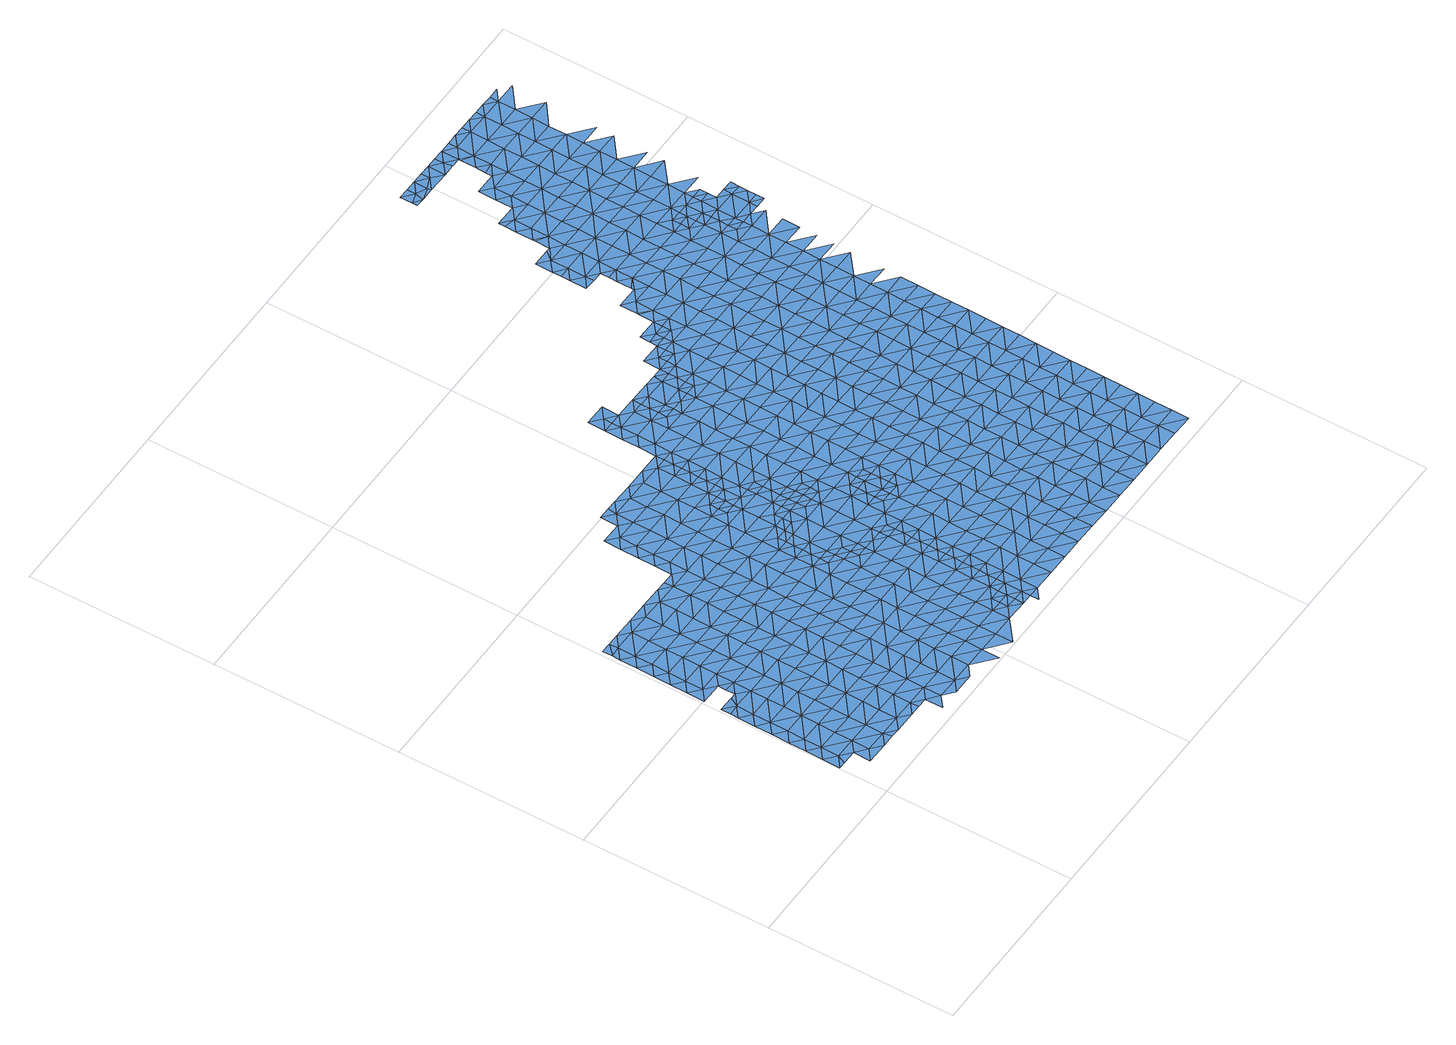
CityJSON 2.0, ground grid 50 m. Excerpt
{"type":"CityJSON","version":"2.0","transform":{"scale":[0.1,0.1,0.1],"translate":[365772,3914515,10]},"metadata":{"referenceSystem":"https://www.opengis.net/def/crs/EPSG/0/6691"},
"CityObjects":{
"waterbody1":{"type":"WaterBody","attributes":{"name":"9","class":"1140","function":"1","WaterBodyRiverFloodingRiskAttribute.description":"5","WaterBodyRiverFloodingRiskAttribute.rankOrg":"1","WaterBodyRiverFloodingRiskAttribute.adminType":"2","WaterBodyRiverFloodingRiskAttribute.scale":"L1"},"geometry":[{"type":"MultiSurface","lod":"1","boundaries":[[[0,1,2]],[[0,3,1]],[[1,4,2]],[[2,4,5]],[[6,1,3]],[[5,7,8]],[[7,5,4]],[[9,4,1]],[[6,9,1]],[[8,10,11]],[[6,12,13]],[[8,7,10]],[[10,14,11]],[[4,15,7]],[[9,6,13]],[[13,12,16]],[[17,11,14]],[[4,9,18]],[[19,17,14]],[[20,17,19]],[[4,18,15]],[[10,21,14]],[[10,7,21]],[[22,23,24]],[[23,20,19]],[[22,20,23]],[[9,13,25]],[[21,7,15]],[[13,16,25]],[[26,25,16]],[[21,27,14]],[[28,24,23]],[[18,9,29]],[[18,30,15]],[[31,32,33]],[[9,25,29]],[[19,14,34]],[[34,14,27]],[[15,35,21]],[[25,26,36]],[[31,37,32]],[[18,29,30]],[[28,23,38]],[[30,35,15]],[[32,37,39]],[[23,19,40]],[[33,41,31]],[[40,19,34]],[[37,42,39]],[[38,23,40]],[[35,43,21]],[[21,44,27]],[[39,42,45]],[[29,25,46]],[[25,36,46]],[[43,44,21]],[[41,47,31]],[[48,34,27]],[[49,37,31]],[[50,51,41]],[[51,38,40]],[[50,38,51]],[[52,45,53]],[[44,48,27]],[[48,40,34]],[[45,42,53]],[[47,49,31]],[[36,54,46]],[[55,56,52]],[[29,46,57]],[[30,29,58]],[[37,59,42]],[[47,41,51]],[[55,52,53]],[[58,29,57]],[[58,60,30]],[[60,43,35]],[[61,51,40]],[[49,59,37]],[[56,62,63]],[[35,30,60]],[[55,62,56]],[[42,64,53]],[[63,65,66]],[[62,65,63]],[[67,47,51]],[[59,64,42]],[[64,55,53]],[[43,68,44]],[[61,40,48]],[[60,68,43]],[[46,54,69]],[[70,48,44]],[[71,49,47]],[[67,51,61]],[[57,46,72]],[[68,70,44]],[[67,71,47]],[[55,73,62]],[[54,74,69]],[[72,46,69]],[[75,59,49]],[[58,76,60]],[[77,61,48]],[[65,62,78]],[[58,57,76]],[[79,55,64]],[[71,75,49]],[[73,78,62]],[[80,69,74]],[[76,57,72]],[[81,77,48]],[[73,55,79]],[[81,48,70]],[[82,67,61]],[[59,83,64]],[[60,84,68]],[[75,83,59]],[[85,84,60]],[[80,86,69]],[[77,82,61]],[[82,71,67]],[[87,79,64]],[[60,76,85]],[[80,88,89]],[[72,69,86]],[[70,90,81]],[[91,78,73]],[[92,75,71]],[[86,80,89]],[[70,68,90]],[[64,83,87]],[[76,72,93]],[[94,77,81]],[[76,95,85]],[[68,84,90]],[[73,79,96]],[[97,71,82]],[[72,86,93]],[[96,79,87]],[[98,91,73]],[[99,82,77]],[[89,100,86]],[[92,71,97]],[[83,75,92]],[[101,87,83]],[[85,102,84]],[[100,89,103]],[[76,93,95]],[[98,73,96]],[[81,90,94]],[[94,99,77]],[[92,101,83]],[[104,93,86]],[[105,90,84]],[[82,106,97]],[[85,95,102]],[[107,96,87]],[[101,108,87]],[[108,107,87]],[[109,91,98]],[[103,110,100]],[[86,100,104]],[[97,111,92]],[[84,102,105]],[[105,112,90]],[[113,98,96]],[[90,114,94]],[[82,99,106]],[[93,104,115]],[[95,93,116]],[[92,117,101]],[[97,106,111]],[[116,93,115]],[[110,118,100]],[[119,106,99]],[[113,96,107]],[[90,112,114]],[[98,113,109]],[[117,92,111]],[[102,95,120]],[[121,108,101]],[[99,94,119]],[[120,95,116]],[[122,121,101]],[[94,114,119]],[[104,100,123]],[[105,102,124]],[[101,117,122]],[[108,125,107]],[[123,100,118]],[[123,126,104]],[[112,105,124]],[[127,128,106]],[[102,120,124]],[[121,125,108]],[[125,113,107]],[[129,109,113]],[[115,104,126]],[[106,119,127]],[[111,106,128]],[[111,130,117]],[[131,120,116]],[[114,112,132]],[[132,112,124]],[[114,133,119]],[[116,115,131]],[[117,130,122]],[[131,115,126]],[[118,134,123]],[[133,114,132]],[[113,135,129]],[[119,136,127]],[[111,128,130]],[[122,137,121]],[[120,138,124]],[[130,137,122]],[[113,125,135]],[[139,126,123]],[[138,132,124]],[[140,120,131]],[[141,125,121]],[[136,119,133]],[[118,142,134]],[[143,129,135]],[[138,120,140]],[[144,133,132]],[[128,127,145]],[[146,135,125]],[[123,134,139]],[[127,136,145]],[[121,137,141]],[[131,126,147]],[[130,128,148]],[[131,149,140]],[[143,135,150]],[[126,139,147]],[[132,138,144]],[[128,145,148]],[[151,150,135]],[[125,141,146]],[[136,133,152]],[[134,153,139]],[[137,130,154]],[[155,153,134]],[[154,130,148]],[[131,147,149]],[[137,156,141]],[[133,144,152]],[[135,146,151]],[[157,158,140]],[[145,136,159]],[[160,148,145]],[[139,161,147]],[[162,144,138]],[[159,136,152]],[[153,161,139]],[[156,137,154]],[[140,149,157]],[[138,140,158]],[[141,163,146]],[[151,164,150]],[[150,164,165]],[[162,152,144]],[[166,154,148]],[[160,145,159]],[[163,141,156]],[[167,151,146]],[[149,147,168]],[[169,159,152]],[[170,165,171]],[[165,164,171]],[[138,158,162]],[[166,148,160]],[[147,161,168]],[[172,146,163]],[[162,169,152]],[[173,164,151]],[[170,174,175]],[[157,149,176]],[[174,170,171]],[[153,177,161]],[[178,179,154]],[[157,180,158]],[[167,146,172]],[[153,155,177]],[[149,168,176]],[[181,163,156]],[[169,182,159]],[[159,183,160]],[[154,166,178]],[[156,154,179]],[[184,175,174]],[[161,185,168]],[[186,175,184]],[[180,157,176]],[[179,181,156]],[[181,172,163]],[[173,151,167]],[[171,164,173]],[[187,166,160]],[[188,158,180]],[[189,167,172]],[[162,190,169]],[[159,182,183]],[[174,171,191]],[[161,177,185]],[[166,187,178]],[[192,186,184]],[[162,158,190]],[[174,193,184]],[[171,173,191]],[[176,168,194]],[[195,180,176]],[[196,179,178]],[[158,188,190]],[[197,173,167]],[[160,183,187]],[[168,185,194]],[[194,195,176]],[[189,172,181]],[[174,191,193]],[[182,169,198]],[[185,177,199]],[[200,181,179]],[[201,191,173]],[[196,178,187]],[[195,202,180]],[[197,167,189]],[[169,190,198]],[[196,200,179]],[[203,187,183]],[[204,205,185]],[[192,184,206]],[[184,193,206]],[[188,180,202]],[[185,199,204]],[[183,182,207]],[[194,185,205]],[[199,177,208]],[[209,189,181]],[[210,190,188]],[[202,211,188]],[[212,203,183]],[[201,173,197]],[[182,198,207]],[[207,212,183]],[[213,193,191]],[[200,209,181]],[[192,214,215]],[[216,195,194]],[[217,218,187]],[[187,218,196]],[[187,203,217]],[[192,206,214]],[[219,199,208]],[[220,213,191]],[[220,191,201]],[[209,221,189]],[[189,222,197]],[[218,223,196]],[[224,215,214]],[[210,188,211]],[[194,205,216]],[[198,190,210]],[[223,225,196]],[[196,225,200]],[[195,226,202]],[[221,222,189]],[[222,201,197]],[[227,219,208]],[[206,193,213]],[[228,214,206]],[[216,226,195]],[[229,203,212]],[[230,227,208]],[[216,205,231]],[[225,232,200]],[[233,211,202]],[[207,234,212]],[[207,198,235]],[[232,236,200]],[[200,236,209]],[[235,198,210]],[[237,220,201]],[[238,229,212]],[[224,214,239]],[[228,206,213]],[[222,237,201]],[[231,240,216]],[[228,241,214]],[[207,242,234]],[[212,234,238]],[[236,243,209]],[[202,226,233]],[[233,244,211]],[[209,243,221]],[[211,245,210]],[[246,226,216]],[[207,235,242]],[[229,238,247]],[[248,246,216]],[[239,214,241]],[[237,249,220]],[[220,250,213]],[[248,216,240]],[[244,245,211]],[[245,235,210]],[[249,250,220]],[[250,228,213]],[[246,251,226]],[[252,234,242]],[[243,253,221]],[[221,254,222]],[[251,255,226]],[[256,237,222]],[[257,242,235]],[[241,258,239]],[[233,226,255]],[[236,259,243]],[[260,252,242]],[[261,244,233]],[[254,256,222]],[[228,262,241]],[[263,261,233]],[[250,262,228]],[[256,264,237]],[[233,255,263]],[[264,265,237]],[[237,265,249]],[[257,235,245]],[[259,266,243]],[[221,253,254]],[[261,267,244]],[[268,245,244]],[[267,268,244]],[[262,269,241]],[[266,270,243]],[[259,271,266]],[[272,242,257]],[[241,269,258]],[[260,242,272]],[[265,273,249]],[[253,243,270]],[[249,273,250]],[[274,257,245]],[[275,256,254]],[[276,274,245]],[[245,268,276]],[[277,260,272]],[[250,278,262]],[[274,279,257]],[[280,272,257]],[[281,273,265]],[[273,278,250]],[[279,280,257]],[[254,253,282]],[[253,270,282]],[[275,254,283]],[[284,258,269]],[[285,277,272]],[[278,286,262]],[[285,272,280]],[[270,287,282]],[[254,288,283]],[[281,289,273]],[[290,277,285]],[[254,282,288]],[[269,262,291]],[[292,282,287]],[[293,294,273]],[[273,294,278]],[[269,291,284]],[[273,289,293]],[[262,286,291]],[[295,283,288]],[[296,297,282]],[[282,297,288]],[[296,282,292]],[[298,299,278]],[[278,299,286]],[[278,294,298]],[[300,295,288]],[[299,301,286]],[[302,291,286]],[[301,302,286]],[[288,297,300]],[[295,300,303]],[[302,304,291]],[[284,291,305]],[[304,305,291]]]}]},
"waterbody2":{"type":"WaterBody","attributes":{"name":"9","class":"1140","function":"1","WaterBodyRiverFloodingRiskAttribute.description":"5","WaterBodyRiverFloodingRiskAttribute.rankOrg":"2","WaterBodyRiverFloodingRiskAttribute.adminType":"2","WaterBodyRiverFloodingRiskAttribute.scale":"L1"},"geometry":[{"type":"MultiSurface","lod":"1","boundaries":[[[204,199,306]],[[205,204,306]],[[199,219,306]],[[229,217,203]],[[231,205,306]],[[217,307,218]],[[219,227,306]],[[217,229,307]],[[240,231,306]],[[307,308,218]],[[223,308,225]],[[223,218,308]],[[240,306,227]],[[229,247,307]],[[230,309,227]],[[308,310,225]],[[230,311,309]],[[232,225,310]],[[232,259,236]],[[312,240,227]],[[234,252,238]],[[313,308,307]],[[312,227,309]],[[259,232,310]],[[247,238,314]],[[312,315,240]],[[238,252,314]],[[307,247,313]],[[315,246,248]],[[316,310,308]],[[248,240,315]],[[317,312,309]],[[247,314,313]],[[252,260,314]],[[315,318,246]],[[259,310,271]],[[319,308,313]],[[251,246,318]],[[255,251,318]],[[320,313,314]],[[275,264,256]],[[310,316,271]],[[321,261,263]],[[317,322,312]],[[312,323,315]],[[308,319,316]],[[263,255,321]],[[320,314,260]],[[324,265,264]],[[255,318,321]],[[322,323,312]],[[325,319,313]],[[321,326,261]],[[326,268,267]],[[315,327,318]],[[264,275,324]],[[267,261,326]],[[320,325,313]],[[266,328,270]],[[281,265,324]],[[266,271,328]],[[323,327,315]],[[320,260,277]],[[271,316,328]],[[275,283,324]],[[329,274,276]],[[276,268,329]],[[325,330,319]],[[319,331,316]],[[287,270,328]],[[332,322,317]],[[268,326,329]],[[321,318,327]],[[316,333,328]],[[277,290,320]],[[330,331,319]],[[329,334,274]],[[334,280,279]],[[327,335,321]],[[281,324,289]],[[336,287,328]],[[279,274,334]],[[324,283,289]],[[333,336,328]],[[337,323,322]],[[326,321,335]],[[316,331,333]],[[320,338,325]],[[339,290,285]],[[338,320,290]],[[339,280,334]],[[283,340,289]],[[285,280,339]],[[292,287,336]],[[329,326,341]],[[337,322,332]],[[342,327,323]],[[341,326,335]],[[283,295,340]],[[337,343,323]],[[329,344,334]],[[338,345,325]],[[325,346,330]],[[347,333,331]],[[338,290,339]],[[293,348,294]],[[293,289,348]],[[349,296,292]],[[289,340,348]],[[350,329,341]],[[295,303,340]],[[330,346,331]],[[296,351,297]],[[331,352,347]],[[353,337,332]],[[298,354,299]],[[342,323,343]],[[335,327,342]],[[298,294,354]],[[344,329,350]],[[339,334,344]],[[294,348,354]],[[296,349,351]],[[325,345,346]],[[344,355,339]],[[354,356,299]],[[356,302,301]],[[300,357,303]],[[300,297,357]],[[341,335,358]],[[301,299,356]],[[338,339,355]],[[297,351,357]],[[331,359,352]],[[349,360,351]],[[345,338,361]],[[340,303,362]],[[335,342,358]],[[302,363,304]],[[355,364,338]],[[356,363,302]],[[331,346,359]],[[361,365,345]],[[348,340,366]],[[343,337,367]],[[350,341,368]],[[365,369,345]],[[345,369,346]],[[303,357,362]],[[368,341,358]],[[370,357,351]],[[371,344,350]],[[305,304,363]],[[366,340,362]],[[337,353,367]],[[360,370,351]],[[367,372,343]],[[361,338,364]],[[368,373,350]],[[374,360,375]],[[305,376,377]],[[375,352,374]],[[354,348,378]],[[379,380,346]],[[346,380,359]],[[352,359,374]],[[379,346,369]],[[381,358,342]],[[305,363,376]],[[378,348,366]],[[356,354,378]],[[342,343,382]],[[374,370,360]],[[383,361,364]],[[376,384,377]],[[370,385,357]],[[357,386,362]],[[387,367,353]],[[377,384,388]],[[371,350,373]],[[355,344,371]],[[343,372,382]],[[358,381,368]],[[380,389,359]],[[363,356,390]],[[359,389,374]],[[362,391,366]],[[356,378,390]],[[364,355,392]],[[367,393,372]],[[342,382,381]],[[383,364,394]],[[395,388,396]],[[392,355,371]],[[387,393,367]],[[388,384,396]],[[376,363,397]],[[374,398,370]],[[357,385,386]],[[397,363,390]],[[399,384,376]],[[373,368,400]],[[401,395,396]],[[389,380,402]],[[400,368,381]],[[403,371,373]],[[404,364,392]],[[378,366,391]],[[398,374,389]],[[405,399,376]],[[394,364,404]],[[399,396,384]],[[370,406,385]],[[362,386,391]],[[405,376,397]],[[391,407,378]],[[382,372,408]],[[402,409,389]],[[390,378,407]],[[372,393,408]],[[382,410,381]],[[406,370,398]],[[373,400,411]],[[412,413,414]],[[401,396,415]],[[416,397,390]],[[413,394,404]],[[412,394,413]],[[417,393,387]],[[407,418,390]],[[403,373,411]],[[392,371,403]],[[419,382,408]],[[420,398,389]],[[381,410,400]],[[386,385,421]],[[421,385,406]],[[386,422,391]],[[420,389,409]],[[423,414,424]],[[421,422,386]],[[415,396,425]],[[396,399,425]],[[414,413,424]],[[409,423,424]],[[404,392,426]],[[427,399,405]],[[393,428,408]],[[382,419,410]],[[426,392,403]],[[429,407,391]],[[430,413,404]],[[416,390,418]],[[405,397,416]],[[431,406,398]],[[420,409,424]],[[422,429,391]],[[432,427,405]],[[411,400,433]],[[433,400,410]],[[434,431,398]],[[435,403,411]],[[436,404,426]],[[393,417,428]],[[437,438,399]],[[434,398,420]],[[439,421,406]],[[440,415,425]],[[399,427,437]],[[407,441,418]],[[432,405,416]],[[425,399,438]],[[429,441,407]],[[419,408,442]],[[430,404,436]],[[424,413,430]],[[438,443,425]],[[444,411,433]],[[408,428,442]],[[443,440,425]],[[445,428,417]],[[441,446,418]],[[418,447,416]],[[448,427,432]],[[435,411,444]],[[426,403,435]],[[449,419,442]],[[420,424,450]],[[410,451,433]],[[439,406,431]],[[422,421,439]],[[450,424,430]],[[410,419,451]],[[416,447,432]],[[422,452,429]],[[451,419,449]],[[436,426,453]],[[434,420,454]],[[433,455,444]],[[453,426,435]],[[456,430,436]],[[454,420,450]],[[457,422,439]],[[448,432,458]],[[418,446,447]],[[431,434,459]],[[460,435,444]],[[452,422,457]],[[461,436,453]],[[441,429,452]],[[428,445,462]],[[442,428,463]],[[459,434,454]],[[432,464,458]],[[433,451,455]],[[455,465,444]],[[452,466,441]],[[441,467,446]],[[449,442,463]],[[432,447,464]],[[456,436,461]],[[428,462,463]],[[450,430,456]],[[439,431,468]],[[435,460,453]],[[467,447,446]],[[468,431,459]],[[469,462,445]],[[470,458,464]],[[471,449,463]],[[454,450,472]],[[444,465,460]],[[457,439,473]],[[453,474,461]],[[467,441,466]],[[472,450,456]],[[451,449,475]],[[476,459,454]],[[473,439,468]],[[447,477,464]],[[467,477,447]],[[475,449,471]],[[455,451,475]],[[455,478,465]],[[474,453,460]],[[479,456,461]],[[480,454,472]],[[481,457,473]],[[470,464,482]],[[452,457,483]],[[476,454,480]],[[468,459,476]],[[484,460,465]],[[483,457,481]],[[485,461,474]],[[466,452,483]],[[462,469,486]],[[463,462,487]],[[456,479,472]],[[464,488,482]],[[455,475,478]],[[483,489,466]],[[471,463,487]],[[490,475,471]],[[464,477,488]],[[462,486,487]],[[473,468,491]],[[460,484,474]],[[461,485,479]],[[467,466,489]],[[492,477,467]],[[472,493,480]],[[491,468,476]],[[465,478,494]],[[495,481,473]],[[496,486,469]],[[489,492,467]],[[497,478,475]],[[498,482,499]],[[490,471,487]],[[465,494,484]],[[482,488,499]],[[500,498,499]],[[493,472,479]],[[490,497,475]],[[480,501,476]],[[502,473,491]],[[500,503,504]],[[505,494,478]],[[504,503,506]],[[507,479,485]],[[486,508,487]],[[495,473,502]],[[509,474,484]],[[500,499,503]],[[501,480,493]],[[497,505,478]],[[476,510,491]],[[485,474,507]],[[483,481,511]],[[477,492,512]],[[488,477,513]],[[514,506,503]],[[515,493,479]],[[516,490,487]],[[511,481,495]],[[474,509,507]],[[489,483,511]],[[486,496,508]],[[510,476,501]],[[499,488,513]],[[517,502,491]],[[477,512,513]],[[518,503,499]],[[489,519,492]],[[520,509,484]],[[503,521,514]],[[490,516,497]],[[522,494,505]],[[487,508,523]],[[524,491,510]],[[484,494,520]],[[525,495,502]],[[526,489,511]],[[479,507,515]],[[527,512,492]],[[516,487,523]],[[499,513,528]],[[520,494,522]],[[529,530,493]],[[530,510,501]],[[531,505,497]],[[519,489,526]],[[516,532,497]],[[518,499,528]],[[491,524,517]],[[503,518,521]],[[495,525,511]],[[509,533,507]],[[493,515,529]],[[501,493,530]],[[534,535,496]],[[532,531,497]],[[531,522,505]],[[536,533,509]],[[533,515,507]],[[508,535,523]],[[537,524,510]],[[536,509,520]],[[508,496,535]],[[527,492,519]],[[513,512,527]],[[538,528,513]],[[502,517,525]],[[521,539,540]],[[525,541,511]],[[540,539,542]],[[543,529,515]],[[544,516,523]],[[545,517,524]],[[526,511,541]],[[521,518,539]],[[546,518,528]],[[533,543,515]],[[547,519,526]],[[510,530,537]],[[513,527,538]],[[548,542,539]],[[549,522,531]],[[520,550,536]],[[523,535,551]],[[552,530,529]],[[520,522,550]],[[517,553,525]],[[554,526,541]],[[543,555,529]],[[524,537,545]],[[544,523,551]],[[532,516,544]],[[528,538,546]],[[546,556,518]],[[522,549,550]],[[547,526,554]],[[527,519,547]],[[544,557,532]],[[553,517,545]],[[539,518,556]],[[550,558,536]],[[559,541,525]],[[536,560,533]],[[548,539,561]],[[562,563,534]],[[564,549,531]],[[560,543,533]],[[535,563,551]],[[552,529,555]],[[537,530,552]],[[535,534,563]],[[538,527,565]],[[531,532,564]],[[566,545,537]],[[567,525,553]],[[541,559,554]],[[565,527,547]],[[568,546,538]],[[569,539,556]],[[561,539,569]],[[565,570,538]],[[571,544,551]],[[532,557,564]],[[536,558,560]],[[572,555,543]],[[525,567,559]],[[554,573,547]],[[537,552,574]],[[571,557,544]],[[575,576,549]],[[572,552,555]],[[577,561,569]],[[578,561,577]],[[566,537,574]],[[553,545,566]],[[579,567,553]],[[550,576,558]],[[551,563,580]],[[581,578,577]],[[568,538,570]],[[556,546,568]],[[549,564,575]],[[550,549,576]],[[573,554,559]],[[543,560,582]],[[583,565,547]],[[566,579,553]],[[556,584,569]],[[585,563,562]],[[571,551,580]],[[572,543,582]],[[586,564,557]],[[587,588,589]],[[590,559,567]],[[591,560,558]],[[587,581,588]],[[552,592,574]],[[581,577,588]],[[576,593,558]],[[594,547,573]],[[565,583,570]],[[595,596,589]],[[579,590,567]],[[556,568,584]],[[584,597,569]],[[569,598,577]],[[563,599,580]],[[600,557,571]],[[595,589,588]],[[564,586,575]],[[585,599,563]],[[560,591,582]],[[592,552,572]],[[601,566,574]],[[597,598,569]],[[598,588,577]],[[547,594,583]],[[570,602,568]],[[583,602,570]],[[586,557,600]],[[603,571,580]],[[601,579,566]],[[558,593,591]],[[573,559,604]],[[605,594,573]],[[575,606,576]],[[604,559,590]],[[591,607,582]],[[574,592,608]],[[609,584,568]],[[607,610,582]],[[571,603,600]],[[596,595,611]],[[580,599,612]],[[613,583,594]],[[574,608,601]],[[614,609,568]],[[575,586,615]],[[609,597,584]],[[616,590,579]],[[605,573,604]],[[595,588,617]],[[572,582,610]],[[601,618,579]],[[617,588,598]],[[619,620,621]],[[603,580,612]],[[568,602,614]],[[606,575,615]],[[593,576,606]],[[622,619,621]],[[592,572,610]],[[623,608,592]],[[624,586,600]],[[618,616,579]],[[616,604,590]],[[625,591,593]],[[603,626,600]],[[627,598,597]],[[613,594,605]],[[628,602,583]],[[629,630,620]],[[631,595,617]],[[613,632,583]],[[626,624,600]],[[619,629,620]],[[611,595,631]],[[609,627,597]],[[629,633,630]],[[586,624,615]],[[591,625,607]],[[628,614,602]],[[608,634,601]],[[593,606,635]],[[636,637,611]],[[604,638,605]],[[592,610,623]],[[623,634,608]],[[629,639,633]],[[625,593,635]],[[637,636,640]],[[598,641,617]],[[619,622,642]],[[636,611,631]],[[643,606,615]],[[644,633,639]],[[638,604,616]],[[645,641,598]],[[646,613,605]],[[583,632,628]],[[634,647,601]],[[601,648,618]],[[640,649,650]],[[643,635,606]],[[598,627,645]],[[617,651,631]],[[652,653,607]],[[650,649,642]],[[654,615,624]],[[619,655,629]],[[648,616,618]],[[649,640,636]],[[652,607,625]],[[646,632,613]],[[610,653,623]],[[609,614,656]],[[657,644,639]],[[641,651,617]],[[651,636,631]],[[610,607,653]],[[656,614,628]],[[609,658,627]],[[619,642,659]],[[605,638,660]],[[656,658,609]],[[643,615,654]],[[629,655,639]],[[661,638,616]],[[646,605,660]],[[662,628,632]],[[601,647,648]],[[642,649,659]],[[635,663,625]],[[646,662,632]],[[636,664,649]],[[619,659,655]],[[665,663,635]],[[651,664,636]],[[657,639,666]],[[667,660,638]],[[645,627,668]],[[635,643,665]],[[623,653,669]],[[634,623,670]],[[668,627,658]],[[639,671,666]],[[616,648,661]],[[649,672,659]],[[628,673,656]],[[652,625,663]],[[664,672,649]],[[670,623,669]],[[647,634,670]],[[639,655,671]],[[674,653,652]],[[675,673,628]],[[673,658,656]],[[667,638,661]],[[641,645,676]],[[660,677,646]],[[647,678,648]],[[676,645,668]],[[667,677,660]],[[628,662,675]],[[676,679,641]],[[672,680,659]],[[681,682,683]],[[682,666,671]],[[684,647,670]],[[685,668,658]],[[681,666,682]],[[648,678,661]],[[651,641,679]],[[652,663,686]],[[677,687,646]],[[646,688,662]],[[689,690,683]],[[655,691,671]],[[679,692,651]],[[674,652,686]],[[669,653,674]],[[655,659,691]],[[688,675,662]],[[689,683,682]],[[647,684,678]],[[664,651,692]],[[664,693,672]],[[659,680,691]],[[658,673,685]],[[685,694,668]],[[671,695,682]],[[690,696,697]],[[668,698,676]],[[692,693,664]],[[699,700,669]],[[688,646,687]],[[699,669,674]],[[701,673,675]],[[670,700,684]],[[694,698,668]],[[698,679,676]],[[670,669,700]],[[690,689,696]],[[702,697,696]],[[661,678,703]],[[667,661,704]],[[688,701,675]],[[705,680,672]],[[706,689,682]],[[671,691,695]],[[695,707,682]],[[677,667,704]],[[661,703,704]],[[708,692,679]],[[673,709,685]],[[710,702,696]],[[711,672,693]],[[701,709,673]],[[680,705,691]],[[678,684,712]],[[713,714,677]],[[715,693,692]],[[687,714,688]],[[684,700,712]],[[685,716,694]],[[708,679,698]],[[696,689,706]],[[677,704,713]],[[687,677,714]],[[672,711,705]],[[717,695,691]],[[682,707,706]],[[703,678,718]],[[719,711,693]],[[716,685,709]],[[678,712,718]],[[715,692,708]],[[696,720,710]],[[721,691,705]],[[695,717,707]],[[720,696,706]],[[704,703,722]],[[722,703,718]],[[698,694,723]],[[701,724,709]],[[723,694,716]],[[722,725,704]],[[719,693,715]],[[688,714,726]],[[701,688,724]],[[727,728,729]],[[691,721,717]],[[707,730,706]],[[698,731,708]],[[720,732,710]],[[711,733,705]],[[710,732,734]],[[713,704,725]],[[713,735,714]],[[688,726,724]],[[736,733,711]],[[733,721,705]],[[737,729,728]],[[736,711,719]],[[730,707,717]],[[738,739,734]],[[698,723,740]],[[741,719,715]],[[706,742,720]],[[716,709,743]],[[744,737,728]],[[738,734,732]],[[731,698,740]],[[715,708,731]],[[745,717,721]],[[728,727,746]],[[709,724,743]],[[743,747,716]],[[748,741,715]],[[749,706,730]],[[731,748,715]],[[720,742,732]],[[733,745,721]],[[750,744,728]],[[751,752,719]],[[726,753,724]],[[719,741,751]],[[723,754,740]],[[755,738,732]],[[726,714,753]],[[736,719,752]],[[756,739,738]],[[723,716,754]],[[706,749,742]],[[750,728,746]],[[745,757,717]],[[717,758,730]],[[716,747,754]],[[757,758,717]],[[731,740,759]],[[730,758,749]],[[755,732,742]],[[760,741,748]],[[761,750,746]],[[759,762,731]],[[743,724,763]],[[762,764,731]],[[731,764,748]],[[733,736,765]],[[766,740,754]],[[736,752,765]],[[759,740,766]],[[767,765,752]],[[746,768,761]],[[749,769,742]],[[770,738,755]],[[765,771,733]],[[748,772,760]],[[756,738,770]],[[747,743,773]],[[774,772,748]],[[775,750,761]],[[774,748,764]],[[745,733,771]],[[756,776,777]],[[769,749,758]],[[778,759,766]],[[768,779,761]],[[771,780,745]],[[742,781,755]],[[777,776,782]],[[754,747,783]],[[784,775,761]],[[776,756,770]],[[757,745,780]],[[785,758,757]],[[783,786,754]],[[765,767,787]],[[754,788,766]],[[789,742,769]],[[780,785,757]],[[761,779,784]],[[790,791,779]],[[790,782,791]],[[778,766,792]],[[787,793,765]],[[782,776,791]],[[770,755,781]],[[794,771,765]],[[742,789,781]],[[795,784,779]],[[796,776,770]],[[785,797,758]],[[758,798,769]],[[766,788,792]],[[795,779,791]],[[797,798,758]],[[798,789,769]],[[771,794,780]],[[770,781,799]],[[800,784,795]],[[793,787,801]],[[796,770,799]],[[765,793,794]],[[791,776,796]],[[802,785,780]],[[803,795,791]],[[798,804,789]],[[805,800,795]],[[801,806,793]],[[804,807,789]],[[807,799,781]],[[808,780,794]],[[785,802,797]],[[781,789,807]],[[803,805,795]],[[791,796,809]],[[803,791,809]],[[780,808,802]],[[810,798,797]],[[799,811,796]],[[794,793,812]],[[813,797,802]],[[798,810,804]],[[799,807,814]],[[815,805,803]],[[811,799,814]],[[809,796,811]],[[808,816,802]],[[797,813,810]],[[808,794,816]],[[810,817,804]],[[804,818,807]],[[811,819,809]],[[809,820,803]],[[821,815,803]],[[817,818,804]],[[818,814,807]],[[819,820,809]],[[802,822,813]],[[803,820,821]],[[818,823,814]],[[811,824,819]],[[810,813,825]],[[811,814,824]],[[826,821,820]],[[817,810,825]],[[814,823,824]],[[824,827,819]],[[820,828,826]],[[818,817,829]],[[820,819,830]],[[820,830,828]],[[819,827,830]],[[823,831,824]],[[824,831,827]],[[832,828,830]],[[833,830,827]],[[830,834,832]]]}]},
"waterbody3":{"type":"WaterBody","attributes":{"name":"9","class":"1140","function":"1","WaterBodyRiverFloodingRiskAttribute.description":"5","WaterBodyRiverFloodingRiskAttribute.rankOrg":"1","WaterBodyRiverFloodingRiskAttribute.adminType":"2","WaterBodyRiverFloodingRiskAttribute.scale":"L1"},"geometry":[{"type":"MultiSurface","lod":"1","boundaries":[[[375,360,349]],[[333,347,336]],[[835,336,347]],[[336,835,292]],[[352,375,835]],[[349,292,835]],[[375,349,835]],[[347,352,835]]]}]},
"waterbody4":{"type":"WaterBody","attributes":{"name":"9","class":"1140","function":"1","WaterBodyRiverFloodingRiskAttribute.description":"5","WaterBodyRiverFloodingRiskAttribute.rankOrg":"1","WaterBodyRiverFloodingRiskAttribute.adminType":"2","WaterBodyRiverFloodingRiskAttribute.scale":"L1"},"geometry":[{"type":"MultiSurface","lod":"1","boundaries":[[[383,394,836]],[[414,836,412]],[[836,394,412]],[[365,383,836]],[[423,837,414]],[[365,836,369]],[[837,369,836]],[[379,369,837]],[[402,380,837]],[[409,402,423]],[[414,837,836]],[[380,379,837]],[[402,837,423]],[[365,361,383]]]}]},
"waterbody5":{"type":"WaterBody","attributes":{"name":"9","class":"1140","function":"1","WaterBodyRiverFloodingRiskAttribute.description":"5","WaterBodyRiverFloodingRiskAttribute.rankOrg":"1","WaterBodyRiverFloodingRiskAttribute.adminType":"2","WaterBodyRiverFloodingRiskAttribute.scale":"L1"},"geometry":[{"type":"MultiSurface","lod":"1","boundaries":[[[838,395,401]],[[839,395,838]],[[401,415,838]],[[840,838,415]],[[838,840,839]]]}]},
"waterbody6":{"type":"WaterBody","attributes":{"name":"9","class":"1140","function":"1","WaterBodyRiverFloodingRiskAttribute.description":"5","WaterBodyRiverFloodingRiskAttribute.rankOrg":"1","WaterBodyRiverFloodingRiskAttribute.adminType":"2","WaterBodyRiverFloodingRiskAttribute.scale":"L1"},"geometry":[{"type":"MultiSurface","lod":"1","boundaries":[[[841,482,498]],[[498,500,841]],[[470,482,841]],[[842,504,506]],[[504,842,843]],[[458,470,841]],[[844,843,842]],[[843,500,504]],[[443,845,440]],[[443,438,845]],[[438,437,846]],[[437,448,846]],[[448,458,846]],[[427,448,437]],[[846,845,438]],[[845,844,440]],[[844,845,843]],[[843,845,846]],[[843,846,841]],[[846,458,841]],[[843,841,500]]]}]},
"waterbody7":{"type":"WaterBody","attributes":{"name":"9","class":"1140","function":"1","WaterBodyRiverFloodingRiskAttribute.description":"5","WaterBodyRiverFloodingRiskAttribute.rankOrg":"1","WaterBodyRiverFloodingRiskAttribute.adminType":"2","WaterBodyRiverFloodingRiskAttribute.scale":"L1"},"geometry":[{"type":"MultiSurface","lod":"1","boundaries":[[[506,514,847]],[[540,542,847]],[[521,540,847]],[[847,542,848]],[[847,848,506]],[[514,521,847]]]}]},
"waterbody8":{"type":"WaterBody","attributes":{"name":"9","class":"1140","function":"1","WaterBodyRiverFloodingRiskAttribute.description":"5","WaterBodyRiverFloodingRiskAttribute.rankOrg":"1","WaterBodyRiverFloodingRiskAttribute.adminType":"2","WaterBodyRiverFloodingRiskAttribute.scale":"L1"},"geometry":[{"type":"MultiSurface","lod":"1","boundaries":[[[849,850,851]],[[850,581,851]],[[578,581,850]],[[542,548,849]],[[548,850,849]],[[548,561,850]],[[850,561,578]]]}]},
"waterbody9":{"type":"WaterBody","attributes":{"name":"9","class":"1140","function":"1","WaterBodyRiverFloodingRiskAttribute.description":"5","WaterBodyRiverFloodingRiskAttribute.rankOrg":"1","WaterBodyRiverFloodingRiskAttribute.adminType":"2","WaterBodyRiverFloodingRiskAttribute.scale":"L1"},"geometry":[{"type":"MultiSurface","lod":"1","boundaries":[[[852,729,853]],[[729,852,727]],[[853,854,855]],[[855,852,853]],[[856,854,853]],[[855,857,852]],[[853,737,856]],[[853,729,737]]]}]},
"waterbody10":{"type":"WaterBody","attributes":{"name":"9","class":"1140","function":"1","WaterBodyRiverFloodingRiskAttribute.description":"5","WaterBodyRiverFloodingRiskAttribute.rankOrg":"1","WaterBodyRiverFloodingRiskAttribute.adminType":"2","WaterBodyRiverFloodingRiskAttribute.scale":"L1"},"geometry":[{"type":"MultiSurface","lod":"1","boundaries":[[[858,859,860]],[[861,859,862]],[[862,801,861]],[[767,752,863]],[[760,772,863]],[[762,759,778]],[[760,863,741]],[[751,741,863]],[[863,752,751]],[[801,787,861]],[[787,772,861]],[[861,772,864]],[[864,859,861]],[[864,860,859]],[[864,865,860]],[[864,764,865]],[[860,865,866]],[[865,792,866]],[[792,867,866]],[[801,862,806]],[[858,868,869]],[[860,868,858]],[[778,792,865]],[[762,778,865]],[[762,865,764]],[[774,764,864]],[[774,864,772]],[[787,863,772]],[[863,787,767]],[[867,870,866]],[[868,860,871]],[[866,872,871]],[[866,870,872]],[[871,860,866]]]}]}
},
"vertices":[
[3,129,10],[32,152,10],[4,175,10],[22,129,10],[33,198,10],[5,222,10],[60,128,10],[33,244,10],[5,268,10],[89,151,10],[34,290,10],[6,314,10],[59,82,10],[88,105,10],[35,337,10],[90,243,10],[116,81,10],[7,360,10],[89,197,10],[35,383,10],[7,406,10],[91,290,10],[8,427,10],[36,429,10],[8,453,10],[145,104,10],[151,81,10],[92,336,10],[49,452,10],[146,150,10],[146,196,10],[37,522,10],[9,545,10],[9,499,10],[92,382,10],[147,243,10],[173,80,10],[38,568,10],[65,452,10],[10,591,10],[93,428,10],[66,498,10],[39,614,10],[148,289,10],[148,335,10],[11,637,10],[202,103,10],[94,521,10],[149,381,10],[95,567,10],[65,477,10],[94,474,10],[12,684,10],[40,660,10],[230,80,10],[40,706,10],[12,730,10],[202,149,10],[203,195,10],[96,613,10],[204,242,10],[150,427,10],[41,753,10],[13,750,10],[96,659,10],[39,776,10],[13,776,10],[150,474,10],[204,288,10],[258,102,10],[205,334,10],[151,520,10],[259,148,10],[98,752,10],[259,79,10],[152,566,10],[260,195,10],[206,427,10],[70,775,10],[97,706,10],[286,79,10],[206,380,10],[207,473,10],[152,612,10],[261,287,10],[260,241,10],[315,101,10],[153,658,10],[286,32,10],[315,55,10],[262,333,10],[126,774,10],[209,565,10],[316,148,10],[263,379,10],[317,194,10],[154,705,10],[208,519,10],[155,751,10],[263,426,10],[371,54,10],[209,611,10],[317,240,10],[343,32,10],[372,100,10],[318,286,10],[264,472,10],[211,704,10],[210,658,10],[183,774,10],[399,31,10],[265,518,10],[319,332,10],[211,750,10],[319,379,10],[373,147,10],[373,193,10],[265,564,10],[428,53,10],[320,425,10],[374,239,10],[267,657,10],[266,611,10],[429,100,10],[375,285,10],[267,703,10],[429,146,10],[321,471,10],[321,517,10],[240,773,10],[322,563,10],[430,192,10],[375,332,10],[376,378,10],[485,53,10],[268,749,10],[377,424,10],[323,610,10],[432,285,10],[486,99,10],[431,238,10],[323,656,10],[484,6,10],[265,772,10],[432,331,10],[378,470,10],[324,702,10],[486,145,10],[378,516,10],[487,191,10],[297,772,10],[325,748,10],[433,377,10],[542,52,10],[379,563,10],[541,6,10],[380,609,10],[488,237,10],[488,284,10],[434,423,10],[434,469,10],[542,98,10],[489,330,10],[380,655,10],[326,795,10],[298,818,10],[435,516,10],[382,747,10],[543,144,10],[490,376,10],[298,864,10],[326,841,10],[381,701,10],[382,794,10],[327,887,10],[299,911,10],[544,190,10],[598,51,10],[436,562,10],[436,608,10],[544,237,10],[437,654,10],[490,422,10],[491,469,10],[328,933,10],[599,97,10],[300,957,10],[492,515,10],[545,283,10],[438,700,10],[546,329,10],[383,840,10],[356,956,10],[384,886,10],[600,143,10],[600,190,10],[492,561,10],[438,747,10],[546,375,10],[627,74,10],[493,607,10],[439,793,10],[601,236,10],[520,491,10],[628,97,10],[628,120,10],[384,932,10],[547,421,10],[655,50,10],[494,653,10],[603,328,10],[602,282,10],[548,468,10],[441,885,10],[385,979,10],[357,1002,10],[657,142,10],[520,514,10],[520,537,10],[656,73,10],[440,839,10],[495,700,10],[495,746,10],[521,561,10],[388,1002,10],[521,584,10],[657,189,10],[684,73,10],[441,932,10],[548,491,10],[684,50,10],[656,119,10],[522,607,10],[658,235,10],[576,444,10],[603,374,10],[522,630,10],[496,792,10],[576,467,10],[414,1001,10],[685,119,10],[442,978,10],[604,421,10],[551,653,10],[659,281,10],[659,327,10],[685,165,10],[577,490,10],[685,142,10],[497,838,10],[497,884,10],[686,188,10],[604,444,10],[551,699,10],[552,745,10],[686,211,10],[524,768,10],[660,374,10],[471,1000,10],[550,629,10],[633,443,10],[687,258,10],[498,931,10],[686,234,10],[524,792,10],[525,815,10],[579,652,10],[687,281,10],[687,304,10],[499,977,10],[579,675,10],[579,629,10],[661,420,10],[553,837,10],[688,350,10],[552,768,10],[688,327,10],[661,443,10],[554,884,10],[688,373,10],[689,396,10],[553,814,10],[608,698,10],[581,768,10],[527,1000,10],[689,419,10],[555,930,10],[608,675,10],[609,744,10],[581,814,10],[689,442,10],[555,976,10],[636,674,10],[582,837,10],[582,860,10],[609,767,10],[636,697,10],[637,721,10],[582,883,10],[583,906,10],[637,744,10],[583,929,10],[583,952,10],[638,767,10],[584,976,10],[584,999,10],
[656,96,10],[549,514,10],[549,560,10],[712,49,10],[550,606,10],[683,27,10],[713,95,10],[605,513,10],[605,467,10],[713,142,10],[607,605,10],[769,48,10],[714,188,10],[606,559,10],[661,466,10],[715,234,10],[769,95,10],[770,141,10],[553,791,10],[662,512,10],[715,280,10],[771,187,10],[607,652,10],[716,326,10],[663,558,10],[663,605,10],[826,48,10],[635,628,10],[717,373,10],[772,233,10],[636,651,10],[826,94,10],[718,465,10],[718,419,10],[609,790,10],[772,279,10],[828,186,10],[827,140,10],[774,372,10],[719,511,10],[720,558,10],[664,628,10],[610,837,10],[665,674,10],[773,326,10],[665,697,10],[692,627,10],[882,47,10],[611,883,10],[774,418,10],[612,929,10],[666,743,10],[828,232,10],[720,604,10],[693,674,10],[747,488,10],[666,789,10],[612,975,10],[775,464,10],[747,511,10],[667,836,10],[883,93,10],[829,279,10],[748,534,10],[722,696,10],[830,371,10],[884,139,10],[830,325,10],[721,650,10],[693,650,10],[613,1021,10],[585,1045,10],[668,882,10],[748,557,10],[748,580,10],[885,232,10],[884,185,10],[775,487,10],[614,1068,10],[722,742,10],[723,789,10],[939,46,10],[586,1091,10],[777,603,10],[668,928,10],[724,835,10],[831,417,10],[940,92,10],[804,487,10],[586,1137,10],[614,1114,10],[669,974,10],[778,649,10],[670,1067,10],[886,278,10],[615,1137,10],[777,580,10],[887,370,10],[832,463,10],[670,1021,10],[778,695,10],[724,881,10],[941,138,10],[805,579,10],[942,231,10],[886,324,10],[804,510,10],[832,510,10],[804,533,10],[643,1137,10],[726,973,10],[996,45,10],[725,927,10],[941,184,10],[834,602,10],[779,742,10],[780,788,10],[805,556,10],[833,556,10],[671,1113,10],[888,416,10],[698,1043,10],[997,91,10],[781,834,10],[889,509,10],[835,695,10],[726,1020,10],[943,277,10],[835,648,10],[944,369,10],[889,463,10],[699,1066,10],[699,1089,10],[836,741,10],[700,1136,10],[781,880,10],[997,137,10],[699,1113,10],[943,323,10],[1053,44,10],[782,926,10],[783,973,10],[727,1043,10],[998,184,10],[890,555,10],[999,230,10],[837,833,10],[945,416,10],[891,601,10],[999,276,10],[946,508,10],[837,787,10],[755,1042,10],[891,647,10],[1001,368,10],[945,462,10],[1053,90,10],[1054,137,10],[783,1019,10],[1000,322,10],[838,879,10],[839,926,10],[892,694,10],[1109,43,10],[784,1042,10],[1055,183,10],[947,554,10],[893,740,10],[1001,415,10],[1055,229,10],[948,647,10],[839,972,10],[1056,275,10],[1003,507,10],[947,600,10],[893,786,10],[812,1042,10],[894,832,10],[1058,368,10],[1002,461,10],[1110,89,10],[1111,136,10],[840,1018,10],[895,879,10],[1112,182,10],[949,693,10],[895,925,10],[1004,553,10],[1057,321,10],[950,785,10],[1166,42,10],[1112,228,10],[812,1065,10],[841,1064,10],[813,1088,10],[1004,600,10],[949,739,10],[841,1110,10],[813,1111,10],[1113,274,10],[813,1134,10],[1059,460,10],[1167,89,10],[1058,414,10],[1005,646,10],[951,831,10],[896,971,10],[897,1017,10],[842,1134,10],[1060,506,10],[1168,181,10],[1006,738,10],[898,1110,10],[952,924,10],[1114,367,10],[870,1133,10],[1114,321,10],[1168,135,10],[1006,692,10],[1007,784,10],[952,878,10],[953,970,10],[898,1063,10],[1060,552,10],[1061,599,10],[1170,273,10],[1169,227,10],[1116,459,10],[1223,42,10],[1224,88,10],[1115,413,10],[1062,645,10],[954,1016,10],[899,1156,10],[871,1156,10],[1008,831,10],[871,1179,10],[1116,505,10],[1225,180,10],[1062,691,10],[954,1063,10],[1009,923,10],[899,1179,10],[1170,320,10],[1171,366,10],[1224,134,10],[1118,598,10],[1063,737,10],[1008,877,10],[1117,552,10],[955,1109,10],[1226,226,10],[1172,412,10],[1064,830,10],[1172,458,10],[928,1178,10],[1280,41,10],[1281,87,10],[1227,273,10],[1010,969,10],[1119,690,10],[1064,784,10],[1011,1062,10],[956,1155,10],[1010,1015,10],[1282,179,10],[1174,551,10],[1065,876,10],[1118,644,10],[1227,319,10],[1228,365,10],[956,1201,10],[928,1202,10],[1120,736,10],[1281,133,10],[928,1225,10],[1173,505,10],[1067,968,10],[1012,1108,10],[1337,40,10],[1283,272,10],[929,1267,10],[957,1247,10],[929,1271,10],[1121,783,10],[1229,458,10],[1175,597,10],[1229,411,10],[1066,922,10],[958,1294,10],[930,1317,10],[1012,1154,10],[1013,1200,10],[1337,86,10],[1283,226,10],[1176,689,10],[1067,1015,10],[1339,179,10],[1121,829,10],[1122,875,10],[1285,364,10],[1230,504,10],[1175,643,10],[1069,1107,10],[1231,550,10],[986,1316,10],[1338,132,10],[1123,921,10],[1068,1061,10],[1284,318,10],[1177,782,10],[1014,1247,10],[1177,736,10],[960,1432,10],[932,1456,10],[931,1410,10],[962,1409,10],[1231,596,10],[1340,271,10],[1286,457,10],[1339,225,10],[1069,1153,10],[1124,1014,10],[961,1478,10],[932,1477,10],[1015,1293,10],[1123,968,10],[932,1502,10],[1232,642,10],[1285,410,10],[1015,1339,10],[987,1323,10],[1178,828,10],[961,1525,10],[987,1363,10],[1071,1246,10],[988,1409,10],[1341,363,10],[933,1548,10],[1070,1199,10],[1179,920,10],[1233,689,10],[1233,735,10],[1016,1385,10],[988,1384,10],[1071,1292,10],[1287,503,10],[1287,549,10],[1341,317,10],[1017,1478,10],[1125,1060,10],[979,1548,10],[1125,1106,10],[1017,1431,10],[1179,874,10],[1234,781,10],[1180,967,10],[1343,456,10],[1072,1338,10],[1342,410,10],[990,1547,10],[1235,827,10],[1126,1152,10],[1288,595,10],[1289,642,10],[1018,1524,10],[1073,1384,10],[1181,1059,10],[1344,548,10],[1181,1013,10],[1127,1199,10],[1235,873,10],[1290,734,10],[1127,1245,10],[1073,1431,10],[991,1587,10],[1019,1570,10],[991,1594,10],[1289,688,10],[1182,1105,10],[1344,502,10],[1236,920,10],[1237,966,10],[1019,1616,10],[991,1640,10],[1074,1477,10],[1128,1291,10],[1129,1337,10],[1183,1152,10],[1075,1523,10],[1020,1662,10],[992,1669,10],[1184,1198,10],[1345,594,10],[1346,641,10],[1238,1012,10],[992,1686,10],[1291,780,10],[1292,826,10],[1130,1430,10],[1076,1615,10],[1075,1569,10],[1184,1244,10],[1238,1058,10],[1049,1685,10],[1129,1383,10],[1346,687,10],[1292,873,10],[1293,919,10],[1185,1290,10],[1239,1105,10],[1132,1522,10],[1347,733,10],[1186,1336,10],[1077,1662,10],[1131,1476,10],[1348,779,10],[1240,1151,10],[1294,1011,10],[1348,826,10],[1294,965,10],[995,1871,10],[1024,1894,10],[995,1882,10],[1132,1568,10],[1241,1243,10],[1078,1708,10],[1187,1429,10],[1049,1731,10],[1349,872,10],[1186,1383,10],[995,1917,10],[1078,1754,10],[1050,1778,10],[1240,1197,10],[1214,1313,10],[1134,1661,10],[1295,1057,10],[1024,1917,10],[1188,1475,10],[1052,1870,10],[1296,1104,10],[1242,1289,10],[1133,1615,10],[1052,1916,10],[1214,1336,10],[1214,1359,10],[1350,964,10],[1296,1150,10],[1134,1707,10],[1107,1777,10],[1188,1521,10],[1189,1568,10],[1269,1220,10],[1242,1312,10],[1080,1893,10],[1269,1243,10],[1351,1010,10],[1270,1266,10],[1243,1382,10],[1297,1196,10],[1243,1359,10],[1084,1870,10],[1190,1614,10],[1135,1753,10],[1244,1428,10],[1270,1312,10],[1352,1057,10],[1270,1289,10],[1081,1916,10],[1136,1799,10],[1107,1795,10],[1297,1219,10],[1108,1869,10],[1244,1474,10],[1191,1706,10],[1108,1823,10],[1352,1103,10],[1109,1915,10],[1245,1520,10],[1353,1149,10],[1271,1358,10],[1354,1195,10],[1190,1660,10],[1108,1863,10],[1136,1846,10],[1326,1219,10],[1300,1381,10],[1301,1427,10],[1137,1892,10],[1192,1799,10],[1246,1567,10],[1247,1613,10],[1192,1752,10],[1137,1915,10],[1299,1358,10],[1302,1520,10],[1194,1891,10],[1247,1659,10],[1166,1915,10],[1328,1357,10],[1248,1705,10],[1301,1473,10],[1193,1845,10],[1303,1612,10],[1249,1798,10],[1357,1380,10],[1303,1566,10],[1249,1752,10],[1194,1914,10],[1358,1473,10],[1304,1658,10],[1305,1704,10],[1250,1844,10],[1251,1890,10],[1223,1914,10],[1359,1519,10],[1305,1751,10],[1306,1797,10],[1360,1611,10],[1251,1913,10],[1307,1843,10],[1279,1913,10],[1361,1657,10],[1307,1889,10],[1363,1796,10],[1308,1912,10],[1364,1888,10],[1336,1912,10],
[664,651,10],
[776,510,10],[776,557,10],
[615,1160,10],[587,1184,10],[644,1183,10],
[784,1065,10],[788,1134,10],[785,1111,10],[757,1135,10],[728,1112,10],[727,1066,10],
[842,1157,10],[814,1180,10],
[871,1200,10],[900,1202,10],[872,1226,10],
[961,1871,10],[967,1894,10],[939,1918,10],[938,1886,10],[967,1917,10],[938,1872,10],
[1356,1311,10],[1327,1311,10],[1355,1288,10],[1299,1335,10],[1328,1334,10],[1242,1336,10],[1298,1289,10],[1298,1242,10],[1355,1241,10],[1354,1218,10],[1384,1287,10],[1384,1310,10],[1383,1218,10],[1383,1264,10],[1383,1241,10]
]}
